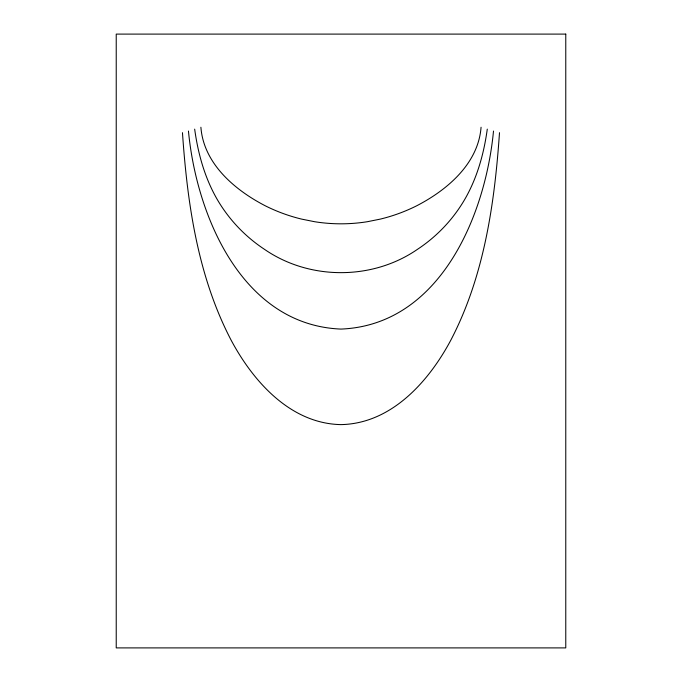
<?xml version="1.0" encoding="UTF-8"?>
<svg xmlns="http://www.w3.org/2000/svg" width="682" height="682" viewBox="0 0 682 682"><rect width="100%" height="100%" fill="white"/><g stroke="black" fill="none" stroke-linecap="round" stroke-linejoin="round"><path stroke-width="1.02" d="M499.497 132.675C494.595 203.765 484.126 276.517 450.7 340.403C428.603 381.715 391.315 423.633 340.974 424.613C290.643 423.633 253.354 381.715 231.249 340.403C197.831 276.517 187.362 203.765 182.461 132.675M481.066 127.236C478.304 163.757 447.034 190.142 416.566 205.853A170.474 170.474 0 0 1 380.292 219.11L367.376 221.71A166.519 166.519 0 0 1 314.581 221.71L301.666 219.118A170.474 170.474 0 0 1 265.383 205.853C234.915 190.142 203.654 163.757 200.892 127.236M493.504 131.046C485.456 215.879 439.796 325.075 340.974 329.082C242.153 325.075 196.501 215.879 188.454 131.046M487.28 129.128C483.862 154.072 476.94 178.803 464.05 200.585A150.381 150.381 0 0 1 448.014 222.682A151.549 151.549 0 0 1 417.41 249.373C372.423 280.404 309.526 280.404 264.539 249.373A151.549 151.549 0 0 1 243.329 232.485A150.381 150.381 0 0 1 217.899 200.585C205.018 178.795 198.095 154.072 194.668 129.128M565.77 34.1L116.23 34.1L116.23 647.9L565.77 647.9L565.77 34.1"/></g></svg>
